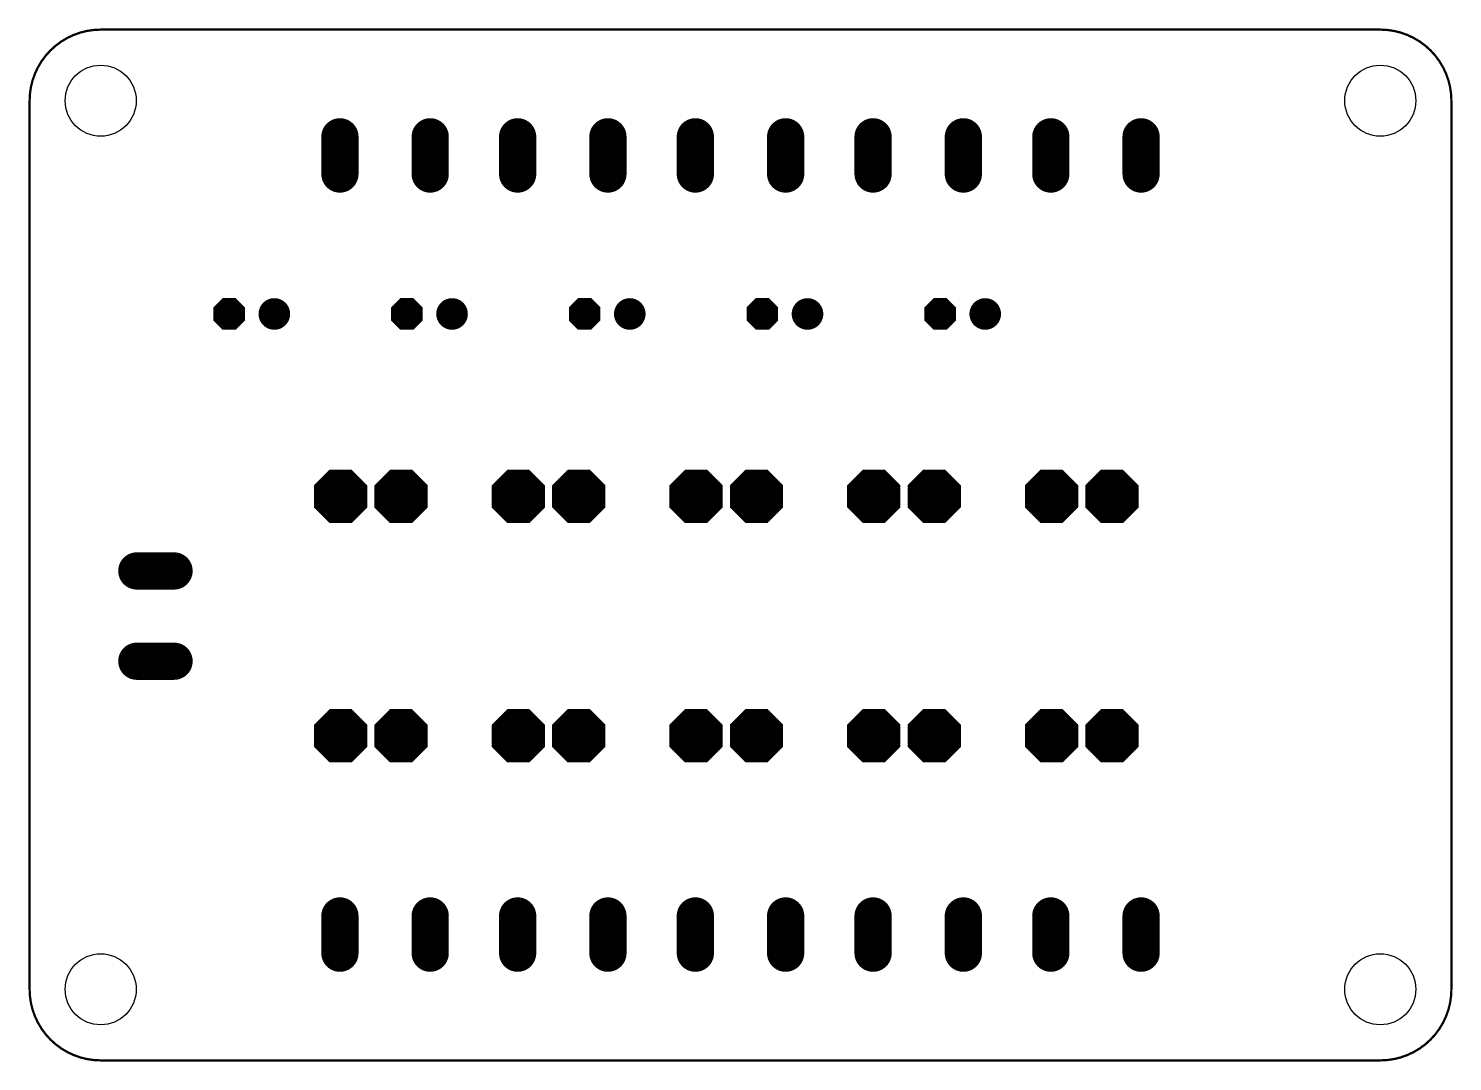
# Model space of a CAD drawing. Extents: x -0.1 to 80.1, y -0.1 to 58.1.
import ezdxf

# ---------------------------------------------------------------- set-up
doc = ezdxf.new("R2010")
doc.units = 0
doc.layers.add('17', color=110, linetype='CONTINUOUS')
doc.layers.add('20', color=53, linetype='CONTINUOUS')

# ---------------------------------------------------------------- blocks, each defined once
blk = doc.blocks.new('ROUNDP')
at = {"const_width": 0.5}
blk.add_lwpolyline([(0, -0.25, 1), (0, 0.25, 1), (0, -0.25)], format="xyb", dxfattribs=at)
blk = doc.blocks.new('OCTAGONP')
at = {"const_width": 0.5}
blk.add_lwpolyline([(-0.25, -0.1036), (-0.25, 0.1036), (-0.1036, 0.25), (0.1036, 0.25), (0.25, 0.1036), (0.25, -0.1036), (0.1036, -0.25), (-0.1036, -0.25), (-0.25, -0.1036), (-0.25, 0.1036)], dxfattribs=at)
blk = doc.blocks.new('LONGP100')
at = {"const_width": 1}
blk.add_lwpolyline([(-0.5, 0), (0.5, 0)], dxfattribs=at)
at = {"const_width": 0.5}
for points in [[(-0.5, 0.25, 1), (-0.5, -0.25)], [(0.5, -0.25, 1), (0.5, 0.25)]]:
    blk.add_lwpolyline(points, format="xyb", dxfattribs=at)

msp = doc.modelspace()

# ---------------------------------------------------------------- linework, layer by layer
at = {"layer": '20'}
for points, const_width in [([(4, 58, 0.4142), (0, 54)], 0.127), ([(4, 58.0318, 1), (4, 57.9682)], 0.0635), ([(4, 57.9682, 1), (4, 58.0318)], 0.0635), ([(76, 58.0318, 1), (76, 57.9682)], 0.0635), ([(80, 54, 0.4142), (76, 58)], 0.127), ([(76, 57.9682, 1), (76, 58.0318)], 0.0635), ([(0.0318, 54, 1), (-0.0318, 54)], 0.0635), ([(-0.0318, 54, 1), (0.0318, 54)], 0.0635), ([(80.0318, 54, 1), (79.9682, 54)], 0.0635), ([(79.9682, 54, 1), (80.0318, 54)], 0.0635), ([(0, 4, 0.4142), (4, 0)], 0.127), ([(0.0318, 4, 1), (-0.0318, 4)], 0.0635), ([(-0.0318, 4, 1), (0.0318, 4)], 0.0635), ([(76, 0, 0.4142), (80, 4)], 0.127), ([(80.0318, 4, 1), (79.9682, 4)], 0.0635), ([(79.9682, 4, 1), (80.0318, 4)], 0.0635), ([(4, 0.0318, 1), (4, -0.0318)], 0.0635), ([(4, -0.0318, 1), (4, 0.0318)], 0.0635), ([(76, 0.0318, 1), (76, -0.0318)], 0.0635), ([(76, -0.0318, 1), (76, 0.0318)], 0.0635)]:
    msp.add_lwpolyline(points, format="xyb", dxfattribs=dict(at, const_width=const_width))
at = {"layer": '20', "const_width": 0.127}
for points in [[(76, 58), (4, 58)], [(0, 54), (0, 4)], [(80, 4), (80, 54)], [(76, 0), (4, 0)]]:
    msp.add_lwpolyline(points, dxfattribs=at)
at = {"layer": '20'}
for centre in [(4, 54), (76, 54), (4, 4), (76, 4)]:
    msp.add_circle(centre, 2, dxfattribs=at)

# ---------------------------------------------------------------- block references
at = {"layer": '17'}
for name, p, xscale, yscale, rotation in [('LONGP100', (17.46, 50.92), 2.0955, 2.0955, 270), ('LONGP100', (17.46, 50.92), 2.0955, 2.0955, 270), ('LONGP100', (22.54, 50.92), 2.0955, 2.0955, 270), ('LONGP100', (22.54, 50.92), 2.0955, 2.0955, 270), ('LONGP100', (27.46, 50.92), 2.0955, 2.0955, 270), ('LONGP100', (27.46, 50.92), 2.0955, 2.0955, 270), ('LONGP100', (32.54, 50.92), 2.0955, 2.0955, 270), ('LONGP100', (32.54, 50.92), 2.0955, 2.0955, 270), ('LONGP100', (37.46, 50.92), 2.0955, 2.0955, 270), ('LONGP100', (37.46, 50.92), 2.0955, 2.0955, 270), ('LONGP100', (42.54, 50.92), 2.0955, 2.0955, 270), ('LONGP100', (42.54, 50.92), 2.0955, 2.0955, 270), ('LONGP100', (47.46, 50.92), 2.0955, 2.0955, 270), ('LONGP100', (47.46, 50.92), 2.0955, 2.0955, 270), ('LONGP100', (52.54, 50.92), 2.0955, 2.0955, 270), ('LONGP100', (52.54, 50.92), 2.0955, 2.0955, 270), ('LONGP100', (57.46, 50.92), 2.0955, 2.0955, 270), ('LONGP100', (57.46, 50.92), 2.0955, 2.0955, 270), ('LONGP100', (62.54, 50.92), 2.0955, 2.0955, 270), ('LONGP100', (62.54, 50.92), 2.0955, 2.0955, 270), ('OCTAGONP', (11.23, 42), 1.778, 1.778, 180), ('OCTAGONP', (11.23, 42), 1.778, 1.778, 180), ('ROUNDP', (13.77, 42), 1.778, 1.778, 180), ('ROUNDP', (13.77, 42), 1.778, 1.778, 180), ('OCTAGONP', (21.23, 42), 1.778, 1.778, 180), ('OCTAGONP', (21.23, 42), 1.778, 1.778, 180), ('ROUNDP', (23.77, 42), 1.778, 1.778, 180), ('ROUNDP', (23.77, 42), 1.778, 1.778, 180), ('OCTAGONP', (31.23, 42), 1.778, 1.778, 180), ('OCTAGONP', (31.23, 42), 1.778, 1.778, 180), ('ROUNDP', (33.77, 42), 1.778, 1.778, 180), ('ROUNDP', (33.77, 42), 1.778, 1.778, 180), ('OCTAGONP', (41.23, 42), 1.778, 1.778, 180), ('OCTAGONP', (41.23, 42), 1.778, 1.778, 180), ('ROUNDP', (43.77, 42), 1.778, 1.778, 180), ('ROUNDP', (43.77, 42), 1.778, 1.778, 180), ('OCTAGONP', (51.23, 42), 1.778, 1.778, 180), ('OCTAGONP', (51.23, 42), 1.778, 1.778, 180), ('ROUNDP', (53.77, 42), 1.778, 1.778, 180), ('ROUNDP', (53.77, 42), 1.778, 1.778, 180), ('OCTAGONP', (17.5, 31.735), 3, 3, 90), ('OCTAGONP', (17.5, 31.735), 3, 3, 90), ('OCTAGONP', (20.9, 31.735), 3, 3, 90), ('OCTAGONP', (20.9, 31.735), 3, 3, 90), ('OCTAGONP', (27.5, 31.735), 3, 3, 90), ('OCTAGONP', (27.5, 31.735), 3, 3, 90), ('OCTAGONP', (30.9, 31.735), 3, 3, 90), ('OCTAGONP', (30.9, 31.735), 3, 3, 90), ('OCTAGONP', (37.5, 31.735), 3, 3, 90), ('OCTAGONP', (37.5, 31.735), 3, 3, 90), ('OCTAGONP', (40.9, 31.735), 3, 3, 90), ('OCTAGONP', (40.9, 31.735), 3, 3, 90), ('OCTAGONP', (47.5, 31.735), 3, 3, 90), ('OCTAGONP', (47.5, 31.735), 3, 3, 90), ('OCTAGONP', (50.9, 31.735), 3, 3, 90), ('OCTAGONP', (50.9, 31.735), 3, 3, 90), ('OCTAGONP', (57.5, 31.735), 3, 3, 90), ('OCTAGONP', (57.5, 31.735), 3, 3, 90), ('OCTAGONP', (60.9, 31.735), 3, 3, 90), ('OCTAGONP', (60.9, 31.735), 3, 3, 90), ('OCTAGONP', (17.5, 18.265), 3, 3, 90), ('OCTAGONP', (17.5, 18.265), 3, 3, 90), ('OCTAGONP', (20.9, 18.265), 3, 3, 90), ('OCTAGONP', (20.9, 18.265), 3, 3, 90), ('OCTAGONP', (27.5, 18.265), 3, 3, 90), ('OCTAGONP', (27.5, 18.265), 3, 3, 90), ('OCTAGONP', (30.9, 18.265), 3, 3, 90), ('OCTAGONP', (30.9, 18.265), 3, 3, 90), ('OCTAGONP', (37.5, 18.265), 3, 3, 90), ('OCTAGONP', (37.5, 18.265), 3, 3, 90), ('OCTAGONP', (40.9, 18.265), 3, 3, 90), ('OCTAGONP', (40.9, 18.265), 3, 3, 90), ('OCTAGONP', (47.5, 18.265), 3, 3, 90), ('OCTAGONP', (47.5, 18.265), 3, 3, 90), ('OCTAGONP', (50.9, 18.265), 3, 3, 90), ('OCTAGONP', (50.9, 18.265), 3, 3, 90), ('OCTAGONP', (57.5, 18.265), 3, 3, 90), ('OCTAGONP', (57.5, 18.265), 3, 3, 90), ('OCTAGONP', (60.9, 18.265), 3, 3, 90), ('OCTAGONP', (60.9, 18.265), 3, 3, 90), ('LONGP100', (17.46, 7.08), 2.0955, 2.0955, 90), ('LONGP100', (17.46, 7.08), 2.0955, 2.0955, 90), ('LONGP100', (22.54, 7.08), 2.0955, 2.0955, 90), ('LONGP100', (22.54, 7.08), 2.0955, 2.0955, 90), ('LONGP100', (27.46, 7.08), 2.0955, 2.0955, 90), ('LONGP100', (27.46, 7.08), 2.0955, 2.0955, 90), ('LONGP100', (32.54, 7.08), 2.0955, 2.0955, 90), ('LONGP100', (32.54, 7.08), 2.0955, 2.0955, 90), ('LONGP100', (37.46, 7.08), 2.0955, 2.0955, 90), ('LONGP100', (37.46, 7.08), 2.0955, 2.0955, 90), ('LONGP100', (42.54, 7.08), 2.0955, 2.0955, 90), ('LONGP100', (42.54, 7.08), 2.0955, 2.0955, 90), ('LONGP100', (47.46, 7.08), 2.0955, 2.0955, 90), ('LONGP100', (47.46, 7.08), 2.0955, 2.0955, 90), ('LONGP100', (52.54, 7.08), 2.0955, 2.0955, 90), ('LONGP100', (52.54, 7.08), 2.0955, 2.0955, 90), ('LONGP100', (57.46, 7.08), 2.0955, 2.0955, 90), ('LONGP100', (57.46, 7.08), 2.0955, 2.0955, 90), ('LONGP100', (62.54, 7.08), 2.0955, 2.0955, 90), ('LONGP100', (62.54, 7.08), 2.0955, 2.0955, 90)]:
    msp.add_blockref(name, p, dxfattribs=dict(at, xscale=xscale, yscale=yscale, rotation=rotation))
at = {"layer": '17', "xscale": 2.0955, "yscale": 2.0955}
for p in [(7.08, 27.54), (7.08, 27.54), (7.08, 22.46), (7.08, 22.46)]:
    msp.add_blockref('LONGP100', p, dxfattribs=at)

doc.saveas('drawing.dxf')
